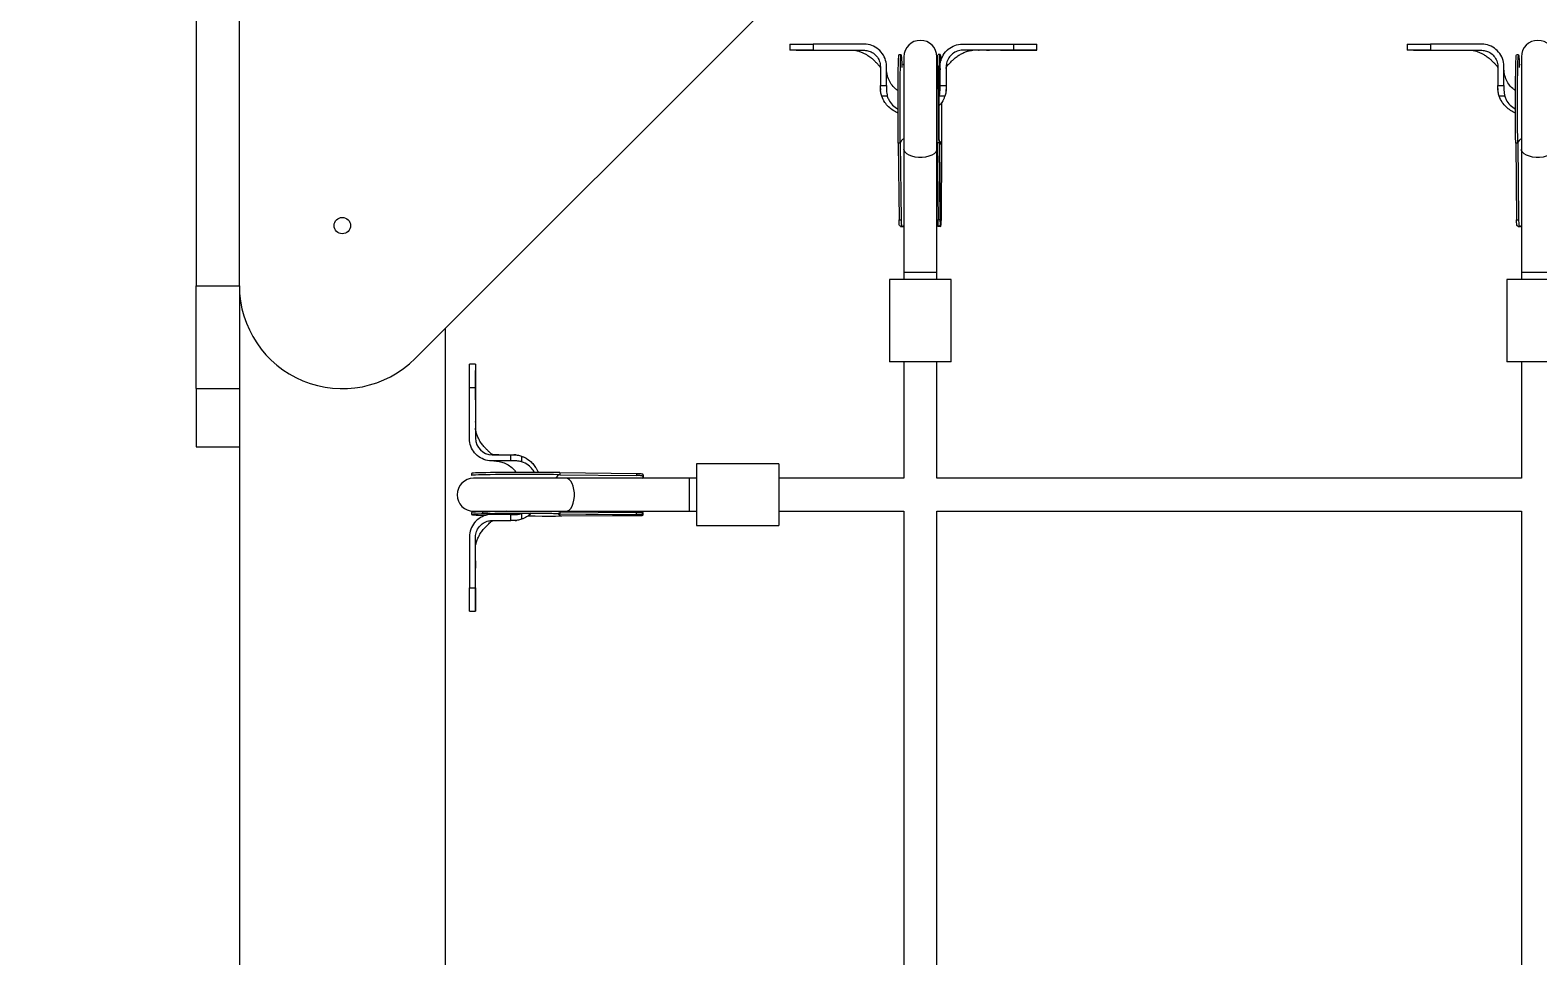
# Model space of a CAD drawing. Header units: millimetres. Extents: x -6879 to 7341, y -8047 to 7187.
# Drawn here: x -4537 to -3804, y -541 to -91 of the extents above; entities that cross this region are included whole.
import ezdxf

# ---------------------------------------------------------------- set-up
doc = ezdxf.new("R2010")
doc.units = ezdxf.units.MM
for name, color, linetype in [('DIKOM_ОБЪЕКТ', 7, 'Continuous'), ('DIKOM_РАЗМЕР_ЗОНА', 7, 'Continuous'), ('DIKOM_РАЗМЕР_ОБЪЕКТА', 7, 'Continuous')]:
    doc.layers.add(name, color=color, linetype=linetype)
doc.styles.add('style1', font='arial.ttf', dxfattribs={"width": 0.8})
doc.dimstyles.new('1-50', dxfattribs={"dimtxt": 300, "dimasz": 200, "dimexe": 100, "dimexo": 0, "dimgap": 100, "dimtad": 0, "dimdec": 0, "dimtxsty": 'style1', "dimcen": 0, "dimclrd": 7, "dimclre": 7, "dimadec": 1, "dimazin": 2, "dimtfac": 1, "dimtdec": 0, "dimtmove": 1, "dimatfit": 3, "dimfxl": 0, "dimlwd": 25, "dimlwe": 18, "dimarcsym": 0})

# ---------------------------------------------------------------- blocks, each defined once
blk = doc.blocks.new('*D20')
at = {"layer": 'Defpoints', "color": 0, "transparency": 16777216}
for p in [(-335.47, 4138.44), (-5198.79, -5966.88), (-1568.13, -5966.88)]:
    blk.add_point(p, dxfattribs=at)
at = {"layer": 'DIKOM_РАЗМЕР_ОБЪЕКТА', "color": 7, "lineweight": 18, "transparency": 16777216}
for p, q in [((-335.47, 4138.44), (-5298.79, 4138.44)), ((-1568.13, -5966.88), (-5298.79, -5966.88))]:
    blk.add_line(p, q, dxfattribs=at)
at = {"layer": 'DIKOM_РАЗМЕР_ОБЪЕКТА', "color": 7, "lineweight": 25, "transparency": 16777216}
for p, q in [((-5198.79, 3938.44), (-5198.79, -81.84)), ((-5198.79, -5766.88), (-5198.79, -1161.62))]:
    blk.add_line(p, q, dxfattribs=at)
at = {"layer": 'DIKOM_РАЗМЕР_ОБЪЕКТА', "color": 7, "transparency": 16777216}
for points in [[(-5232.12, 3938.44), (-5165.46, 3938.44), (-5198.79, 4138.44)], [(-5232.12, -5766.88), (-5165.46, -5766.88), (-5198.79, -5966.88)]]:
    blk.add_solid(points, dxfattribs=at)
at = {"layer": 'DIKOM_РАЗМЕР_ОБЪЕКТА', "color": 0, "transparency": 16777216, "insert": (-5198.79, -621.73), "char_height": 300, "attachment_point": 5, "rotation": 90, "style": 'style1'}
blk.add_mtext('10100', dxfattribs=at)
blk = doc.blocks.new('*D19')
at = {"layer": 'Defpoints', "color": 0, "transparency": 16777216}
for p in [(5624.04, 6094.27), (-4435.35, 2864.29), (5624.04, -2640.11)]:
    blk.add_point(p, dxfattribs=at)
at = {"layer": 'DIKOM_РАЗМЕР_ОБЪЕКТА', "color": 7, "lineweight": 18, "transparency": 16777216}
for p, q in [((-4435.35, 2864.29), (-4435.35, 6194.27)), ((5624.04, -2640.11), (5624.04, 6194.27))]:
    blk.add_line(p, q, dxfattribs=at)
at = {"layer": 'DIKOM_РАЗМЕР_ОБЪЕКТА', "color": 7, "lineweight": 25, "transparency": 16777216}
for p, q in [((-4235.35, 6094.27), (2113.67, 6094.27)), ((5424.04, 6094.27), (3193.46, 6094.27))]:
    blk.add_line(p, q, dxfattribs=at)
at = {"layer": 'DIKOM_РАЗМЕР_ОБЪЕКТА', "color": 7, "transparency": 16777216}
for points in [[(-4235.35, 6127.6), (-4235.35, 6060.94), (-4435.35, 6094.27)], [(5424.04, 6127.6), (5424.04, 6060.94), (5624.04, 6094.27)]]:
    blk.add_solid(points, dxfattribs=at)
at = {"layer": 'DIKOM_РАЗМЕР_ОБЪЕКТА', "color": 0, "transparency": 16777216, "insert": (2653.56, 6094.27), "char_height": 300, "attachment_point": 5, "style": 'style1'}
blk.add_mtext('10100', dxfattribs=at)
blk = doc.blocks.new('*D18')
at = {"layer": 'Defpoints', "color": 0, "transparency": 16777216}
for p in [(-342.29, 5666.7), (-6681.79, -8047.27), (-1651.48, -8047.27)]:
    blk.add_point(p, dxfattribs=at)
at = {"layer": 'DIKOM_РАЗМЕР_ЗОНА', "color": 7, "lineweight": 18, "transparency": 16777216}
for p, q in [((-342.29, 5666.7), (-6781.79, 5666.7)), ((-1651.48, -8047.27), (-6781.79, -8047.27))]:
    blk.add_line(p, q, dxfattribs=at)
at = {"layer": 'DIKOM_РАЗМЕР_ЗОНА', "color": 7, "lineweight": 25, "transparency": 16777216}
for p, q in [((-6681.79, 5466.7), (-6681.79, -340.84)), ((-6681.79, -7847.27), (-6681.79, -1420.62))]:
    blk.add_line(p, q, dxfattribs=at)
at = {"layer": 'DIKOM_РАЗМЕР_ЗОНА', "color": 7, "transparency": 16777216}
for points in [[(-6715.12, 5466.7), (-6648.46, 5466.7), (-6681.79, 5666.7)], [(-6715.12, -7847.27), (-6648.46, -7847.27), (-6681.79, -8047.27)]]:
    blk.add_solid(points, dxfattribs=at)
at = {"layer": 'DIKOM_РАЗМЕР_ЗОНА', "color": 0, "transparency": 16777216, "insert": (-6681.79, -880.73), "char_height": 300, "attachment_point": 5, "rotation": 90, "style": 'style1'}
blk.add_mtext('13700', dxfattribs=at)
blk = doc.blocks.new('*D17')
at = {"layer": 'Defpoints', "color": 0, "transparency": 16777216}
for p in [(-5935.35, 6990.27), (-5935.35, 998.27), (7340.79, -2830.86)]:
    blk.add_point(p, dxfattribs=at)
at = {"layer": 'DIKOM_РАЗМЕР_ЗОНА', "color": 7, "lineweight": 18, "transparency": 16777216}
for p, q in [((-5935.35, 998.27), (-5935.35, 7090.27)), ((7340.79, -2830.86), (7340.79, 7090.27))]:
    blk.add_line(p, q, dxfattribs=at)
at = {"layer": 'DIKOM_РАЗМЕР_ЗОНА', "color": 7, "lineweight": 25, "transparency": 16777216}
for p, q in [((-5735.35, 6990.27), (2016.67, 6990.27)), ((7140.79, 6990.27), (3096.46, 6990.27))]:
    blk.add_line(p, q, dxfattribs=at)
at = {"layer": 'DIKOM_РАЗМЕР_ЗОНА', "color": 7, "transparency": 16777216}
for points in [[(-5735.35, 7023.6), (-5735.35, 6956.94), (-5935.35, 6990.27)], [(7140.79, 7023.6), (7140.79, 6956.94), (7340.79, 6990.27)]]:
    blk.add_solid(points, dxfattribs=at)
at = {"layer": 'DIKOM_РАЗМЕР_ЗОНА', "color": 0, "transparency": 16777216, "insert": (2556.56, 6990.27), "char_height": 300, "attachment_point": 5, "style": 'style1'}
blk.add_mtext('13300', dxfattribs=at)

msp = doc.modelspace()

# ---------------------------------------------------------------- linework, layer by layer
at = {"layer": 'DIKOM_ОБЪЕКТ', "color": 7, "linetype": 'Continuous', "lineweight": 15}
for p, q in [((-4456.35, 143.47), (-4456.35, -215.11)), ((-4435.35, -215.11), (-4435.35, 143.47)), ((-4170.71, -71.18), (-4350, -250.46)), ((-4167.92, -97.58), (-4167.92, -100.58)), ((-4160.78, -100.58), (-4167.9, -100.58)), ((-4156.64, -97.58), (-4156.64, -100.58)), ((-4131.92, -97.58), (-4156.64, -97.58)), ((-4156.64, -100.58), (-4131.93, -100.58)), ((-4090.54, -99.79), (-4091.35, -100.54)), ((-4088.89, -98.83), (-4090.65, -99.87)), ((-4083.92, -97.58), (-4059.2, -97.58)), ((-4059.2, -100.58), (-4083.92, -100.58)), ((-4059.2, -97.58), (-4059.2, -100.58)), ((-4053.2, -100.58), (-4047.92, -100.58)), ((-4047.92, -100.58), (-4047.92, -97.58)), ((-3867.92, -97.58), (-3867.92, -100.58)), ((-3860.78, -100.58), (-3867.9, -100.58)), ((-3856.64, -97.58), (-3856.64, -100.58)), ((-3831.92, -97.58), (-3856.64, -97.58)), ((-3856.64, -100.58), (-3831.93, -100.58)), ((-4123.92, -108.58), (-4123.92, -109.58)), ((-4123.92, -109.58), (-4123.92, -117.72)), ((-4120.92, -109.58), (-4120.92, -108.58)), ((-4120.92, -117.72), (-4120.92, -109.58)), ((-4113.86, -102.75), (-4114.86, -102.76)), ((-4112.47, -103.76), (-4112.47, -148.72)), ((-4096.47, -148.72), (-4096.47, -103.76)), ((-4094.86, -102.68), (-4095.86, -102.68)), ((-4094.92, -109.58), (-4094.92, -108.58)), ((-4094.92, -117.72), (-4094.92, -109.58)), ((-4091.92, -108.58), (-4091.92, -109.58)), ((-4091.92, -109.58), (-4091.92, -117.72)), ((-3823.92, -108.58), (-3823.92, -109.58)), ((-3823.92, -109.58), (-3823.92, -117.72)), ((-3820.92, -109.58), (-3820.92, -108.58)), ((-3820.92, -117.72), (-3820.92, -109.58)), ((-3813.86, -102.75), (-3814.86, -102.76)), ((-3812.47, -103.76), (-3812.47, -148.72)), ((-4096.29, -115.25), (-4096.47, -115.58)), ((-4123.92, -117.72), (-4120.92, -117.72)), ((-4123.89, -119.21), (-4123.87, -119.93)), ((-4123.89, -119.23), (-4123.83, -119.92)), ((-4120.53, -122.93), (-4123.25, -122.93)), ((-4092.59, -122.93), (-4095.3, -122.93)), ((-4094.92, -117.72), (-4091.92, -117.72)), ((-4092.01, -120.35), (-4091.98, -119.65)), ((-3823.92, -117.72), (-3820.92, -117.72)), ((-3823.89, -119.21), (-3823.87, -119.93)), ((-3823.89, -119.23), (-3823.83, -119.92)), ((-3820.53, -122.93), (-3823.25, -122.93)), ((-4114.24, -145.71), (-4115.24, -145.72)), ((-4115.24, -145.72), (-4114.8, -182.98)), ((-4114.24, -145.71), (-4113.8, -182.98)), ((-4096.47, -144.1), (-4096.26, -144.21)), ((-4096.24, -145.57), (-4096.4, -144.91)), ((-4095.24, -145.64), (-4096.24, -145.64)), ((-4096.24, -145.64), (-4095.8, -182.91)), ((-4094.79, -183.95), (-4095.24, -145.56)), ((-4095.24, -145.56), (-4095.24, -145.64)), ((-4095.24, -145.64), (-4094.81, -182.9)), ((-3814.24, -145.71), (-3815.24, -145.72)), ((-3815.24, -145.72), (-3814.8, -182.98)), ((-3814.24, -145.71), (-3813.8, -182.98)), ((-4112.47, -148.72), (-4112.47, -208.59)), ((-4096.47, -208.59), (-4096.47, -148.72)), ((-4094.15, -146.61), (-4094.34, -183.29)), ((-3812.47, -148.72), (-3812.47, -208.59)), ((-4114.8, -182.98), (-4113.8, -182.98)), ((-4095.8, -182.91), (-4094.81, -182.9)), ((-3814.8, -182.98), (-3813.8, -182.98)), ((-4114.17, -186.08), (-4113.11, -186.08)), ((-4113.95, -186.25), (-4112.9, -186.24)), ((-4096.3, -186.01), (-4095.23, -186.01)), ((-4095.93, -186.18), (-4094.87, -186.17)), ((-3814.17, -186.08), (-3813.11, -186.08)), ((-3813.95, -186.25), (-3812.9, -186.24)), ((-4119.47, -212.04), (-4119.47, -252.04)), ((-4089.47, -212.04), (-4119.47, -212.04)), ((-4112.47, -208.59), (-4112.47, -212.04)), ((-4096.47, -208.59), (-4112.47, -208.59)), ((-4096.47, -212.04), (-4096.47, -208.59)), ((-4089.47, -252.04), (-4089.47, -212.04)), ((-3819.47, -212.04), (-3819.47, -252.04)), ((-3789.47, -212.04), (-3819.47, -212.04)), ((-3812.47, -208.59), (-3812.47, -212.04)), ((-3796.47, -208.59), (-3812.47, -208.59)), ((-4456.35, -265.11), (-4456.35, -215.11)), ((-4456.35, -215.11), (-4435.35, -215.11)), ((-4435.35, -215.11), (-4435.35, -1535.82)), ((-4335.35, -235.82), (-4335.35, -1535.82)), ((-4320.59, -253.25), (-4323.59, -253.25)), ((-4320.59, -259.06), (-4320.59, -256.33)), ((-4089.47, -252.04), (-4119.47, -252.04)), ((-4112.47, -252.04), (-4112.47, -308.7)), ((-4096.47, -308.7), (-4096.47, -252.04)), ((-3789.47, -252.04), (-3819.47, -252.04)), ((-3812.47, -252.04), (-3812.47, -308.7)), ((-4320.59, -265.76), (-4320.59, -259.13)), ((-4456.35, -265.11), (-4435.35, -265.11)), ((-4456.35, -265.11), (-4456.35, -293.39)), ((-4323.59, -289.25), (-4323.59, -264.53)), ((-4323.59, -264.53), (-4320.59, -264.53)), ((-4320.59, -264.36), (-4320.59, -263.97)), ((-4320.59, -264.53), (-4320.59, -289.25)), ((-4456.35, -293.39), (-4435.35, -293.39)), ((-4312.59, -297.25), (-4311.59, -297.25)), ((-4311.59, -300.25), (-4312.59, -300.25)), ((-4311.59, -297.25), (-4303.46, -297.25)), ((-4303.46, -300.25), (-4311.59, -300.25)), ((-4303.46, -300.25), (-4303.46, -297.25)), ((-4301.24, -297.3), (-4301.94, -297.28)), ((-4300.96, -297.31), (-4301.75, -297.3)), ((-4298.25, -297.92), (-4298.25, -300.64)), ((-4322.53, -306.31), (-4322.53, -307.31)), ((-4279.57, -305.94), (-4279.57, -306.93)), ((-4279.57, -305.94), (-4242.31, -306.37)), ((-4279.57, -306.93), (-4242.31, -307.37)), ((-4242.31, -307.37), (-4242.31, -306.37)), ((-4239.21, -308.07), (-4239.2, -307)), ((-4239.04, -308.27), (-4239.04, -307.22)), ((-4173.25, -301.7), (-4213.25, -301.7)), ((-4213.25, -301.7), (-4213.25, -316.7)), ((-4173.25, -301.7), (-4173.25, -316.7)), ((-4276.56, -308.7), (-4321.53, -308.7)), ((-4216.7, -308.7), (-4276.56, -308.7)), ((-4213.25, -308.7), (-4216.7, -308.7)), ((-4216.7, -324.7), (-4216.7, -308.7)), ((-4112.47, -308.7), (-4173.25, -308.7)), ((-3812.47, -308.7), (-4096.47, -308.7)), ((-4213.25, -316.7), (-4213.25, -331.7)), ((-4173.25, -316.7), (-4173.25, -331.7)), ((-4322.6, -325.31), (-4322.61, -326.31)), ((-4321.53, -324.7), (-4276.56, -324.7)), ((-4311.59, -326.25), (-4312.59, -326.25)), ((-4312.59, -329.25), (-4311.59, -329.25)), ((-4303.46, -326.25), (-4311.59, -326.25)), ((-4311.59, -329.25), (-4303.46, -329.25)), ((-4305.59, -324.7), (-4305.87, -324.85)), ((-4303.46, -329.25), (-4303.46, -326.25)), ((-4301.34, -329.17), (-4300.77, -329.16)), ((-4298.25, -325.87), (-4298.25, -328.59)), ((-4281.08, -324.92), (-4281.19, -324.7)), ((-4280.38, -324.77), (-4279.79, -324.93)), ((-4279.73, -325.93), (-4241.32, -326.38)), ((-4279.65, -325.93), (-4279.73, -325.93)), ((-4279.64, -324.93), (-4279.65, -325.93)), ((-4279.65, -325.93), (-4242.38, -326.37)), ((-4279.64, -324.93), (-4242.38, -325.37)), ((-4278.67, -327.02), (-4241.99, -326.83)), ((-4276.56, -324.7), (-4216.7, -324.7)), ((-4242.38, -326.37), (-4242.38, -325.37)), ((-4239.28, -325.94), (-4239.27, -324.88)), ((-4239.11, -326.3), (-4239.11, -325.25)), ((-4216.7, -324.7), (-4213.25, -324.7)), ((-4173.25, -324.7), (-4112.47, -324.7)), ((-4112.47, -324.7), (-4112.47, -608.7)), ((-4096.47, -608.7), (-4096.47, -324.7)), ((-4096.47, -324.7), (-3812.47, -324.7)), ((-3812.47, -324.7), (-3812.47, -608.7)), ((-4321.3, -330.52), (-4322.34, -332.28)), ((-4320.63, -329.82), (-4320.93, -330.15)), ((-4213.25, -331.7), (-4173.25, -331.7)), ((-4323.59, -337.25), (-4323.59, -361.97)), ((-4320.59, -361.97), (-4320.59, -337.25)), ((-4323.59, -361.97), (-4320.59, -361.97)), ((-4323.59, -373.25), (-4320.59, -373.25)), ((-4320.59, -366.66), (-4320.59, -369.77)), ((-4320.59, -366.89), (-4320.59, -369.13)), ((-4320.59, -373.25), (-4320.59, -367.97))]:
    msp.add_line(p, q, dxfattribs=at)
at = {"layer": 'DIKOM_ОБЪЕКТ', "color": 7, "linetype": 'Continuous', "lineweight": 15, "flags": 128}
for points in [[(-4115.24, -145.72), (-4115.27, -142.59), (-4115.3, -139.35), (-4115.32, -136.06), (-4115.33, -132.74), (-4115.34, -129.43), (-4115.34, -126.16), (-4115.33, -122.99), (-4115.32, -119.94), (-4115.3, -117.05), (-4115.28, -114.35), (-4115.24, -111.87), (-4115.2, -109.65), (-4115.16, -107.7), (-4115.11, -106.05), (-4115.06, -104.72), (-4115, -103.73), (-4114.94, -103.08), (-4114.88, -102.78), (-4114.86, -102.76)], [(-4114.24, -145.71), (-4114.27, -142.58), (-4114.3, -139.35), (-4114.32, -136.05), (-4114.33, -132.73), (-4114.34, -129.42), (-4114.34, -126.16), (-4114.34, -122.99), (-4114.32, -119.94), (-4114.3, -117.05), (-4114.28, -114.35), (-4114.24, -111.87), (-4114.2, -109.65), (-4114.16, -107.7), (-4114.11, -106.05), (-4114.06, -104.72), (-4114, -103.72), (-4113.94, -103.07), (-4113.88, -102.77), (-4113.82, -102.83), (-4113.75, -103.24), (-4113.69, -104.01), (-4113.62, -105.11), (-4113.56, -106.55), (-4113.5, -108.29), (-4113.48, -108.88)], [(-4096.24, -145.64), (-4096.27, -142.51), (-4096.3, -139.28), (-4096.32, -135.98), (-4096.34, -132.66), (-4096.34, -129.35), (-4096.34, -126.09), (-4096.34, -122.92), (-4096.33, -119.87), (-4096.31, -116.98), (-4096.28, -114.28), (-4096.25, -111.8), (-4096.21, -109.58), (-4096.16, -107.63), (-4096.12, -105.98), (-4096.06, -104.65), (-4096.01, -103.65), (-4095.95, -103), (-4095.88, -102.7), (-4095.86, -102.68)], [(-4095.24, -145.64), (-4095.27, -142.51), (-4095.3, -139.28), (-4095.32, -135.98), (-4095.34, -132.66), (-4095.34, -129.35), (-4095.35, -126.09), (-4095.34, -122.91), (-4095.33, -119.86), (-4095.31, -116.97), (-4095.28, -114.27), (-4095.25, -111.8), (-4095.21, -109.57), (-4095.16, -107.62), (-4095.12, -105.98), (-4095.06, -104.65), (-4095.01, -103.65), (-4094.95, -103), (-4094.88, -102.7), (-4094.82, -102.76), (-4094.76, -103.17), (-4094.69, -103.93), (-4094.63, -105.04), (-4094.59, -105.78)], [(-3815.24, -145.72), (-3815.27, -142.59), (-3815.3, -139.35), (-3815.32, -136.06), (-3815.33, -132.74), (-3815.34, -129.43), (-3815.34, -126.16), (-3815.34, -122.99), (-3815.32, -119.94), (-3815.3, -117.05), (-3815.27, -114.35), (-3815.24, -111.87), (-3815.2, -109.65), (-3815.16, -107.7), (-3815.11, -106.05), (-3815.06, -104.72), (-3815, -103.73), (-3814.94, -103.08), (-3814.88, -102.78), (-3814.86, -102.76)], [(-3814.24, -145.71), (-3814.27, -142.58), (-3814.3, -139.35), (-3814.32, -136.05), (-3814.33, -132.73), (-3814.34, -129.42), (-3814.34, -126.16), (-3814.34, -122.99), (-3814.32, -119.94), (-3814.3, -117.05), (-3814.28, -114.35), (-3814.24, -111.87), (-3814.2, -109.65), (-3814.16, -107.7), (-3814.11, -106.05), (-3814.06, -104.72), (-3814, -103.72), (-3813.94, -103.07), (-3813.88, -102.77), (-3813.82, -102.83), (-3813.75, -103.24), (-3813.69, -104.01), (-3813.62, -105.11), (-3813.56, -106.55), (-3813.5, -108.29), (-3813.48, -108.88)], [(-4094.2, -125.98), (-4094.19, -127.13), (-4094.17, -130.41), (-4094.15, -133.73), (-4094.14, -137.04), (-4094.14, -140.32), (-4094.14, -143.53), (-4094.15, -146.61)], [(-4096.4, -144.91), (-4096.41, -144.89), (-4096.47, -144.77)], [(-4096.47, -148.72), (-4096.58, -149.37), (-4097.04, -150.2), (-4097.85, -150.96), (-4098.97, -151.62), (-4100.35, -152.14), (-4101.92, -152.5), (-4103.61, -152.69), (-4105.34, -152.69), (-4107.03, -152.5), (-4108.6, -152.14), (-4109.97, -151.62), (-4111.09, -150.96), (-4111.9, -150.2), (-4112.37, -149.37), (-4112.47, -148.72)], [(-3796.47, -148.72), (-3796.58, -149.37), (-3797.04, -150.2), (-3797.85, -150.96), (-3798.97, -151.62), (-3800.35, -152.14), (-3801.92, -152.5), (-3803.61, -152.69), (-3805.34, -152.69), (-3807.03, -152.5), (-3808.6, -152.14), (-3809.97, -151.62), (-3811.09, -150.96), (-3811.9, -150.2), (-3812.37, -149.37), (-3812.47, -148.72)], [(-4279.57, -305.94), (-4282.7, -305.9), (-4285.93, -305.87), (-4289.23, -305.85), (-4292.55, -305.84), (-4295.86, -305.83), (-4299.12, -305.83), (-4302.3, -305.84), (-4305.35, -305.85), (-4308.24, -305.87), (-4310.94, -305.9), (-4313.41, -305.93), (-4315.64, -305.97), (-4317.58, -306.01), (-4319.23, -306.06), (-4320.56, -306.11), (-4321.56, -306.17), (-4322.21, -306.23), (-4322.51, -306.29), (-4322.53, -306.31)], [(-4279.57, -306.93), (-4282.7, -306.9), (-4285.94, -306.87), (-4289.23, -306.85), (-4292.55, -306.84), (-4295.86, -306.83), (-4299.13, -306.83), (-4302.3, -306.84), (-4305.35, -306.85), (-4308.24, -306.87), (-4310.94, -306.9), (-4313.42, -306.93), (-4315.64, -306.97), (-4317.59, -307.01), (-4319.24, -307.06), (-4320.57, -307.11), (-4321.56, -307.17), (-4322.21, -307.23), (-4322.51, -307.29), (-4322.53, -307.31)], [(-4276.56, -324.7), (-4275.92, -324.59), (-4275.09, -324.13), (-4274.32, -323.32), (-4273.67, -322.2), (-4273.14, -320.82), (-4272.78, -319.25), (-4272.6, -317.56), (-4272.6, -315.83), (-4272.78, -314.14), (-4273.14, -312.57), (-4273.67, -311.2), (-4274.32, -310.08), (-4275.09, -309.27), (-4275.92, -308.8), (-4276.56, -308.7)], [(-4279.64, -324.93), (-4282.77, -324.9), (-4286.01, -324.87), (-4289.3, -324.85), (-4292.62, -324.84), (-4295.93, -324.83), (-4299.2, -324.83), (-4302.37, -324.83), (-4305.42, -324.85), (-4308.31, -324.87), (-4311.01, -324.89), (-4313.49, -324.93), (-4315.71, -324.96), (-4317.66, -325.01), (-4319.31, -325.06), (-4320.64, -325.11), (-4321.63, -325.17), (-4322.28, -325.23), (-4322.58, -325.29), (-4322.6, -325.31)], [(-4279.65, -325.93), (-4282.78, -325.9), (-4286.01, -325.87), (-4289.31, -325.85), (-4292.63, -325.84), (-4295.94, -325.83), (-4299.2, -325.83), (-4302.37, -325.83), (-4305.42, -325.85), (-4308.31, -325.87), (-4311.01, -325.89), (-4313.49, -325.93), (-4315.71, -325.96), (-4317.66, -326.01), (-4319.31, -326.06), (-4320.64, -326.11), (-4321.64, -326.17), (-4322.29, -326.23), (-4322.59, -326.29), (-4322.53, -326.35), (-4322.12, -326.42), (-4321.35, -326.48), (-4320.25, -326.55), (-4318.82, -326.61), (-4317.07, -326.67), (-4315.84, -326.7)], [(-4295.19, -327), (-4294.88, -327.01), (-4291.56, -327.02), (-4288.24, -327.03), (-4284.96, -327.03), (-4281.76, -327.03), (-4278.67, -327.02)], [(-4280.52, -324.7), (-4280.39, -324.76), (-4280.38, -324.77)]]:
    msp.add_lwpolyline(points, dxfattribs=at)
at = {"layer": 'DIKOM_ОБЪЕКТ', "color": 7, "linetype": 'Continuous', "lineweight": 15}
msp.add_circle((-4385.35, -185.82), 4, dxfattribs=at)
for centre, radius, start, end in [((-4104.47, -103.76), 8, 0, 180), ((-3804.47, -103.76), 8, 0, 180), ((-4111.43, -146.28), 2.87, 111.37314, 168.62136), ((-4096.84, -147.05), 2.72, 9.19538, 56.88205), ((-3811.43, -146.28), 2.86, 111.35368, 168.62558), ((-4385.35, -215.11), 50, 180, 315), ((-4312.59, -289.25), 8, 180.00008, 269.99928), ((-4279.01, -309.74), 2.86, 101.36126, 158.61638), ((-4321.53, -316.7), 8, 90, 270), ((-4278.24, -324.35), 2.71, 213.48417, 260.87164)]:
    msp.add_arc(centre, radius, start, end, dxfattribs=at)
for points, knots in [([(-4167.9, -97.58), (-4167.86, -97.58), (-4167.77, -97.58), (-4166.93, -97.58), (-4165.58, -97.58), (-4163.71, -97.58), (-4161.53, -97.58), (-4159.15, -97.58), (-4157.48, -97.58), (-4156.64, -97.58)], [0, 0, 0, 0, 0.1440518, 0.2925321, 0.4453186, 0.5938092, 0.7465859, 0.8720085, 1, 1, 1, 1]), ([(-4156.64, -100.58), (-4156.72, -100.58), (-4157.13, -100.58), (-4158.85, -100.58), (-4161.26, -100.58), (-4163.8, -100.58), (-4165.64, -100.58), (-4166.97, -100.58), (-4167.78, -100.58), (-4167.86, -100.58), (-4167.9, -100.58)], [0, 0, 0, 0, 0.012382, 0.06189, 0.261131, 0.409638, 0.562456, 0.710967, 0.863781, 1, 1, 1, 1]), ([(-4164.81, -100.58), (-4163.9, -100.58), (-4160.77, -100.58), (-4157.63, -100.58), (-4155.41, -100.58)], [0, 0, 0, 0, 0.291644, 1, 1, 1, 1]), ([(-4157.29, -100.58), (-4156.36, -100.58), (-4154.4, -100.58), (-4151.9, -100.58), (-4150.6, -100.58)], [0, 0, 0, 0, 0.477543, 1, 1, 1, 1]), ([(-4137.35, -100.59), (-4137.28, -100.59), (-4137.15, -100.59), (-4137.02, -100.59), (-4136.95, -100.59)], [0, 0, 0, 0, 0.498323, 1, 1, 1, 1]), ([(-4136.89, -100.58), (-4136.58, -100.59), (-4135.98, -100.62), (-4134.45, -100.97), (-4132.89, -101.52), (-4131.39, -102.23), (-4130.15, -102.96), (-4129.03, -103.73), (-4128.08, -104.46), (-4127.03, -105.41), (-4125.97, -106.55), (-4125.06, -107.43), (-4124.41, -108.14), (-4124.1, -108.59), (-4124.02, -108.79), (-4124, -108.84), (-4123.99, -108.87), (-4123.98, -108.89), (-4123.97, -108.92), (-4123.94, -109.01), (-4123.94, -109.02), (-4123.93, -109.12), (-4123.92, -109.16), (-4123.92, -109.48), (-4123.92, -109.88), (-4123.92, -110.23)], [0, 0, 0, 0, 0.124106, 0.238095, 0.339915, 0.425644, 0.508325, 0.557908, 0.611278, 0.676137, 0.757217, 0.823991, 0.864583, 0.883784, 0.88718, 0.888516, 0.889678, 0.890776, 0.8919, 0.894482, 0.911792, 0.925079, 0.932809, 0.941956, 1, 1, 1, 1]), ([(-4131.93, -100.58), (-4131.84, -100.58), (-4131.38, -100.58), (-4130.17, -100.71), (-4128.24, -101.33), (-4126.13, -102.83), (-4124.56, -105.07), (-4123.97, -107.11), (-4123.93, -108.29), (-4123.92, -108.58)], [0, 0, 0, 0, 0.022106, 0.110637, 0.289027, 0.502899, 0.717718, 0.931833, 1, 1, 1, 1]), ([(-4120.92, -108.58), (-4120.92, -108.49), (-4120.92, -108.07), (-4121.04, -106.41), (-4121.84, -103.67), (-4124.03, -100.61), (-4127.12, -98.45), (-4129.92, -97.64), (-4131.53, -97.59), (-4131.92, -97.58)], [0, 0, 0, 0, 0.014809, 0.074108, 0.288786, 0.503468, 0.718036, 0.933097, 1, 1, 1, 1]), ([(-4094.92, -108.58), (-4094.92, -108.49), (-4094.91, -108.07), (-4094.8, -106.41), (-4093.99, -103.64), (-4091.78, -100.58), (-4088.68, -98.43), (-4085.89, -97.64), (-4084.29, -97.59), (-4083.92, -97.58)], [0, 0, 0, 0, 0.01481, 0.074108, 0.290045, 0.505973, 0.720941, 0.936015, 1, 1, 1, 1]), ([(-4091.92, -109.4), (-4091.92, -109.3), (-4091.92, -109.13), (-4091.9, -109.08), (-4091.9, -109.03), (-4091.88, -108.95), (-4091.87, -108.92), (-4091.86, -108.89), (-4091.84, -108.86), (-4091.82, -108.8), (-4091.73, -108.55), (-4091.19, -107.86), (-4090.28, -106.94), (-4089.09, -105.68), (-4088, -104.67), (-4087.12, -103.96), (-4086.2, -103.3), (-4085.1, -102.6), (-4083.68, -101.83), (-4081.93, -101.12), (-4080.11, -100.64), (-4079.41, -100.6), (-4079.05, -100.58)], [0, 0, 0, 0, 0.01819, 0.034395, 0.052853, 0.056714, 0.058315, 0.059782, 0.061262, 0.062947, 0.067435, 0.091968, 0.17106, 0.26864, 0.337567, 0.39637, 0.442781, 0.502181, 0.593496, 0.71096, 0.847914, 1, 1, 1, 1]), ([(-4083.92, -100.58), (-4084.14, -100.58), (-4085.26, -100.61), (-4087.25, -101.14), (-4089.53, -102.66), (-4091.16, -104.85), (-4091.85, -106.95), (-4091.9, -108.21), (-4091.92, -108.58)], [0, 0, 0, 0, 0.054117, 0.268331, 0.482536, 0.697286, 0.911982, 1, 1, 1, 1]), ([(-4090.8, -99.99), (-4090.85, -100.04), (-4090.96, -100.13), (-4091.08, -100.23), (-4091.14, -100.28)], [0, 0, 0, 0, 0.499812, 1, 1, 1, 1]), ([(-4076.26, -100.59), (-4076.21, -100.59), (-4076.11, -100.59), (-4076.01, -100.59), (-4075.96, -100.59)], [0, 0, 0, 0, 0.500002, 1, 1, 1, 1]), ([(-4072.37, -100.58), (-4072.38, -100.58), (-4072.45, -100.58), (-4072.05, -100.58), (-4071.5, -100.58), (-4070.99, -100.58), (-4070.9, -100.58)], [0, 0, 0, 0, 0.106448, 0.508263, 0.91013, 1, 1, 1, 1]), ([(-4065.52, -100.58), (-4064.21, -100.58), (-4061.7, -100.58), (-4059.74, -100.58), (-4058.81, -100.58)], [0, 0, 0, 0, 0.522529, 1, 1, 1, 1]), ([(-4060.79, -100.58), (-4059.49, -100.58), (-4057, -100.58), (-4054.67, -100.58), (-4053.55, -100.58)], [0, 0, 0, 0, 0.521835, 1, 1, 1, 1]), ([(-4059.2, -97.58), (-4059.12, -97.58), (-4058.74, -97.58), (-4057.16, -97.58), (-4054.85, -97.58), (-4052.33, -97.58), (-4050.43, -97.58), (-4049, -97.58), (-4048.18, -97.58), (-4047.83, -97.58), (-4047.93, -97.58), (-4047.93, -97.58)], [0, 0, 0, 0, 0.011402, 0.056975, 0.240212, 0.388697, 0.541494, 0.689979, 0.842776, 0.991264, 1, 1, 1, 1]), ([(-4047.94, -100.58), (-4047.93, -100.58), (-4047.84, -100.58), (-4048.2, -100.58), (-4049.05, -100.58), (-4050.49, -100.58), (-4052.42, -100.58), (-4055.2, -100.58), (-4057.69, -100.58), (-4059.2, -100.58)], [0, 0, 0, 0, 0.0122958, 0.1651444, 0.313683, 0.4665287, 0.615072, 0.7679154, 1, 1, 1, 1]), ([(-4056.19, -100.58), (-4055.58, -100.58), (-4054.36, -100.58), (-4053.58, -100.58), (-4053.2, -100.58)], [0, 0, 0, 0, 0.507942, 1, 1, 1, 1]), ([(-3867.9, -97.58), (-3867.86, -97.58), (-3867.77, -97.58), (-3866.93, -97.58), (-3865.58, -97.58), (-3863.71, -97.58), (-3861.53, -97.58), (-3859.15, -97.58), (-3857.48, -97.58), (-3856.64, -97.58)], [0, 0, 0, 0, 0.144051, 0.292531, 0.445317, 0.593796, 0.746587, 0.872009, 1, 1, 1, 1]), ([(-3856.64, -100.58), (-3856.72, -100.58), (-3857.13, -100.58), (-3858.85, -100.58), (-3861.26, -100.58), (-3863.8, -100.58), (-3865.64, -100.58), (-3866.97, -100.58), (-3867.78, -100.58), (-3867.86, -100.58), (-3867.9, -100.58)], [0, 0, 0, 0, 0.012382, 0.061909, 0.261131, 0.409637, 0.562455, 0.710965, 0.863783, 1, 1, 1, 1]), ([(-3864.81, -100.58), (-3863.9, -100.58), (-3860.77, -100.58), (-3857.63, -100.58), (-3855.41, -100.58)], [0, 0, 0, 0, 0.291679, 1, 1, 1, 1]), ([(-3857.29, -100.58), (-3856.36, -100.58), (-3854.4, -100.58), (-3851.9, -100.58), (-3850.6, -100.58)], [0, 0, 0, 0, 0.477568, 1, 1, 1, 1]), ([(-3837.35, -100.59), (-3837.28, -100.59), (-3837.15, -100.59), (-3837.02, -100.59), (-3836.95, -100.59)], [0, 0, 0, 0, 0.498436, 1, 1, 1, 1]), ([(-3836.89, -100.58), (-3836.58, -100.59), (-3835.97, -100.62), (-3834.44, -100.97), (-3832.89, -101.52), (-3831.39, -102.23), (-3830.15, -102.96), (-3829.03, -103.73), (-3828.08, -104.46), (-3827.03, -105.41), (-3825.97, -106.55), (-3825.06, -107.43), (-3824.41, -108.14), (-3824.09, -108.59), (-3824.02, -108.79), (-3824, -108.84), (-3823.99, -108.87), (-3823.98, -108.89), (-3823.97, -108.92), (-3823.94, -109.01), (-3823.94, -109.02), (-3823.93, -109.12), (-3823.92, -109.16), (-3823.91, -109.48), (-3823.92, -109.88), (-3823.92, -110.23)], [0, 0, 0, 0, 0.1241109, 0.2381004, 0.3399201, 0.4256482, 0.5083293, 0.5579004, 0.6112707, 0.6761398, 0.7572195, 0.8239929, 0.8645853, 0.8837863, 0.8871755, 0.888512, 0.88968, 0.8907724, 0.8919008, 0.8944828, 0.9117922, 0.925079, 0.9328091, 0.9419561, 1, 1, 1, 1]), ([(-3831.93, -100.58), (-3831.84, -100.58), (-3831.38, -100.58), (-3830.17, -100.71), (-3828.24, -101.33), (-3826.13, -102.83), (-3824.56, -105.07), (-3823.97, -107.11), (-3823.93, -108.29), (-3823.92, -108.58)], [0, 0, 0, 0, 0.022068, 0.110599, 0.289026, 0.502898, 0.717718, 0.931833, 1, 1, 1, 1]), ([(-3820.92, -108.58), (-3820.92, -108.49), (-3820.92, -108.07), (-3821.04, -106.41), (-3821.84, -103.67), (-3824.03, -100.61), (-3827.12, -98.45), (-3829.92, -97.64), (-3831.53, -97.59), (-3831.92, -97.58)], [0, 0, 0, 0, 0.014809, 0.07411, 0.288782, 0.503467, 0.71806, 0.933096, 1, 1, 1, 1]), ([(-4115.32, -120.17), (-4115.79, -119.85), (-4117.06, -119), (-4118.68, -117.03), (-4120.12, -114.4), (-4120.78, -111.9), (-4120.92, -110.24), (-4120.92, -109.63), (-4120.92, -109.56)], [0, 0, 0, 0, 0.134983, 0.367141, 0.602662, 0.852669, 0.983505, 1, 1, 1, 1]), ([(-4112.47, -107.75), (-4112.48, -107.74), (-4112.62, -107.59), (-4112.72, -107.52), (-4112.79, -107.57), (-4112.81, -107.59)], [0, 0, 0, 0, 0.023995, 0.648699, 1, 1, 1, 1]), ([(-4095.42, -144.83), (-4095.43, -143.75), (-4095.45, -141.64), (-4095.48, -138.37), (-4095.51, -135.17), (-4095.53, -132.05), (-4095.55, -129.08), (-4095.56, -125.41), (-4095.58, -121.29), (-4095.6, -117.11), (-4095.62, -113.83), (-4095.66, -111.39), (-4095.72, -109.69), (-4095.82, -108.67), (-4095.9, -108.13), (-4096.03, -108.1), (-4096.06, -108.1)], [0, 0, 0, 0, 0.070744, 0.139244, 0.205479, 0.269428, 0.331073, 0.390399, 0.501913, 0.604078, 0.696878, 0.780345, 0.854565, 0.919682, 0.975898, 1, 1, 1, 1]), ([(-4094.92, -109.51), (-4094.92, -109.6), (-4094.92, -109.78), (-4094.93, -110.1), (-4094.97, -110.79), (-4095.02, -111.56), (-4095.2, -112.15), (-4095.25, -112.3)], [0, 0, 0, 0, 0.102279, 0.189612, 0.350707, 0.838096, 1, 1, 1, 1]), ([(-3815.32, -120.17), (-3815.79, -119.85), (-3817.06, -119), (-3818.68, -117.03), (-3820.12, -114.4), (-3820.78, -111.9), (-3820.92, -110.24), (-3820.92, -109.63), (-3820.92, -109.56)], [0, 0, 0, 0, 0.13498, 0.367159, 0.602677, 0.852668, 0.983506, 1, 1, 1, 1]), ([(-3812.47, -107.75), (-3812.48, -107.74), (-3812.62, -107.59), (-3812.72, -107.52), (-3812.79, -107.57), (-3812.81, -107.59)], [0, 0, 0, 0, 0.023994, 0.648708, 1, 1, 1, 1]), ([(-4123.92, -118.8), (-4123.92, -118.7), (-4123.92, -118.34), (-4123.92, -117.98), (-4123.92, -117.72)], [0, 0, 0, 0, 0.25633, 1, 1, 1, 1]), ([(-4123.25, -122.93), (-4123.45, -122.27), (-4123.84, -120.93), (-4123.89, -119.52), (-4123.92, -118.8)], [0, 0, 0, 0, 0.491615, 1, 1, 1, 1]), ([(-4115.34, -131.14), (-4115.34, -131.14), (-4116.18, -130.83), (-4117.77, -129.85), (-4119.96, -128.14), (-4121.96, -125.84), (-4122.8, -123.95), (-4123.25, -122.93)], [0, 0, 0, 0, 0.000734, 0.227688, 0.470647, 0.713415, 1, 1, 1, 1]), ([(-4120.92, -117.72), (-4120.92, -117.8), (-4120.92, -118.23), (-4120.91, -118.99), (-4120.95, -120.66), (-4120.71, -121.96), (-4120.53, -122.93)], [0, 0, 0, 0, 0.048445, 0.242263, 0.436066, 1, 1, 1, 1]), ([(-4120.53, -122.93), (-4120.32, -123.5), (-4119.75, -125.08), (-4118.06, -127.37), (-4116.25, -128.57), (-4115.34, -129.18)], [0, 0, 0, 0, 0.222975, 0.608919, 1, 1, 1, 1]), ([(-4092.59, -122.93), (-4092.76, -123.36), (-4093.42, -125.04), (-4094.47, -126.68), (-4095.51, -127.63), (-4095.55, -127.67)], [0, 0, 0, 0, 0.25011, 0.969424, 1, 1, 1, 1]), ([(-4095.3, -122.93), (-4095.28, -122.84), (-4095.16, -122.44), (-4094.94, -121.39), (-4094.91, -119.71), (-4094.92, -118.38), (-4094.92, -117.72)], [0, 0, 0, 0, 0.048359, 0.242138, 0.618943, 1, 1, 1, 1]), ([(-4091.92, -118.8), (-4091.94, -119.49), (-4091.99, -120.9), (-4092.38, -122.24), (-4092.59, -122.93)], [0, 0, 0, 0, 0.492158, 1, 1, 1, 1]), ([(-4091.92, -117.72), (-4091.92, -117.81), (-4091.92, -118.17), (-4091.92, -118.53), (-4091.92, -118.8)], [0, 0, 0, 0, 0.256317, 1, 1, 1, 1]), ([(-3823.92, -118.8), (-3823.92, -118.7), (-3823.92, -118.34), (-3823.92, -117.98), (-3823.92, -117.72)], [0, 0, 0, 0, 0.25633, 1, 1, 1, 1]), ([(-3823.25, -122.93), (-3823.45, -122.27), (-3823.84, -120.93), (-3823.89, -119.52), (-3823.92, -118.8)], [0, 0, 0, 0, 0.491615, 1, 1, 1, 1]), ([(-3815.34, -131.14), (-3815.34, -131.14), (-3816.18, -130.84), (-3817.77, -129.85), (-3819.96, -128.14), (-3821.96, -125.84), (-3822.8, -123.95), (-3823.25, -122.93)], [0, 0, 0, 0, 0.0007716, 0.2276869, 0.4706732, 0.7134381, 1, 1, 1, 1]), ([(-3820.92, -117.72), (-3820.92, -117.8), (-3820.92, -118.23), (-3820.91, -118.99), (-3820.95, -120.66), (-3820.71, -121.96), (-3820.53, -122.93)], [0, 0, 0, 0, 0.048445, 0.242263, 0.436066, 1, 1, 1, 1]), ([(-3820.53, -122.93), (-3820.32, -123.5), (-3819.75, -125.08), (-3818.06, -127.37), (-3816.25, -128.57), (-3815.34, -129.18)], [0, 0, 0, 0, 0.222978, 0.60896, 1, 1, 1, 1]), ([(-4114.17, -186.03), (-4114.29, -186.03), (-4114.57, -186.03), (-4114.72, -185.45), (-4114.78, -184.44), (-4114.8, -183.47), (-4114.8, -182.98)], [0, 0, 0, 0, 0.189921, 0.454973, 0.723242, 1, 1, 1, 1]), ([(-4113.8, -182.98), (-4113.79, -183.48), (-4113.78, -184.47), (-4113.72, -185.53), (-4113.46, -186.07), (-4113.05, -186.14), (-4112.62, -185.92), (-4112.46, -185.84)], [0, 0, 0, 0, 0.224292, 0.448658, 0.670005, 0.880397, 1, 1, 1, 1]), ([(-4096.3, -185.95), (-4096.19, -185.96), (-4095.91, -185.97), (-4095.8, -185.42), (-4095.78, -184.42), (-4095.8, -183.43), (-4095.8, -182.91)], [0, 0, 0, 0, 0.180752, 0.441759, 0.705648, 1, 1, 1, 1]), ([(-4094.81, -182.9), (-4094.8, -183.4), (-4094.78, -184.4), (-4094.79, -185.44), (-4094.9, -185.98), (-4095.15, -185.96), (-4095.23, -185.95)], [0, 0, 0, 0, 0.282215, 0.564503, 0.84369, 1, 1, 1, 1]), ([(-3814.17, -186.03), (-3814.29, -186.03), (-3814.57, -186.03), (-3814.72, -185.45), (-3814.79, -184.44), (-3814.8, -183.47), (-3814.8, -182.98)], [0, 0, 0, 0, 0.189939, 0.454986, 0.723249, 1, 1, 1, 1]), ([(-3813.8, -182.98), (-3813.8, -183.48), (-3813.78, -184.47), (-3813.72, -185.53), (-3813.46, -186.07), (-3813.05, -186.14), (-3812.62, -185.92), (-3812.46, -185.84)], [0, 0, 0, 0, 0.224289, 0.448655, 0.669989, 0.880398, 1, 1, 1, 1]), ([(-4114.2, -186.02), (-4114.18, -186.09), (-4114.11, -186.33), (-4113.89, -186.29), (-4113.63, -186.11), (-4113.58, -186.08)], [0, 0, 0, 0, 0.252881, 0.872737, 1, 1, 1, 1]), ([(-4112.47, -186.06), (-4112.57, -186.12), (-4112.77, -186.25), (-4112.85, -186.21), (-4112.9, -186.18)], [0, 0, 0, 0, 0.485353, 1, 1, 1, 1]), ([(-4095.93, -186.12), (-4096.01, -186.14), (-4096.13, -186.17), (-4096.37, -186.03), (-4096.46, -185.98)], [0, 0, 0, 0, 0.634334, 1, 1, 1, 1]), ([(-4095.26, -186.01), (-4095.18, -186.06), (-4094.85, -186.26), (-4094.57, -186.14), (-4094.39, -185.58), (-4094.35, -184.59), (-4094.34, -183.71), (-4094.34, -183.29)], [0, 0, 0, 0, 0.081578, 0.324232, 0.554224, 0.789114, 1, 1, 1, 1]), ([(-3813.95, -186.19), (-3813.89, -186.21), (-3813.8, -186.24), (-3813.63, -186.11), (-3813.58, -186.08)], [0, 0, 0, 0, 0.73809, 1, 1, 1, 1]), ([(-3812.47, -186.06), (-3812.57, -186.12), (-3812.77, -186.25), (-3812.85, -186.21), (-3812.9, -186.18)], [0, 0, 0, 0, 0.485353, 1, 1, 1, 1]), ([(-4323.59, -264.53), (-4323.59, -264.46), (-4323.59, -264.08), (-4323.59, -262.5), (-4323.59, -260.18), (-4323.59, -257.66), (-4323.59, -255.77), (-4323.59, -254.33), (-4323.59, -253.51), (-4323.59, -253.17), (-4323.59, -253.26), (-4323.59, -253.27)], [0, 0, 0, 0, 0.0113925, 0.0569735, 0.240205, 0.3886947, 0.5414899, 0.689979, 0.8427746, 0.9912636, 1, 1, 1, 1]), ([(-4320.59, -253.27), (-4320.59, -253.27), (-4320.59, -253.17), (-4320.59, -253.53), (-4320.59, -254.38), (-4320.59, -255.82), (-4320.59, -257.76), (-4320.59, -260.53), (-4320.59, -263.03), (-4320.59, -264.53)], [0, 0, 0, 0, 0.012296, 0.165144, 0.313684, 0.46653, 0.615071, 0.767918, 1, 1, 1, 1]), ([(-4320.59, -270.57), (-4320.59, -269.27), (-4320.59, -266.77), (-4320.59, -264.81), (-4320.59, -263.88)], [0, 0, 0, 0, 0.522449, 1, 1, 1, 1]), ([(-4320.59, -274.03), (-4320.59, -274.08), (-4320.59, -274.63), (-4320.59, -275.61), (-4320.59, -276.8), (-4320.59, -277.52), (-4320.59, -277.83), (-4320.59, -277.74), (-4320.59, -277.74)], [0, 0, 0, 0, 0.022174, 0.263631, 0.50509, 0.746541, 0.987998, 1, 1, 1, 1]), ([(-4309.28, -297.25), (-4309.24, -297.25), (-4309.17, -297.25), (-4309.35, -297.25), (-4310.01, -297.25), (-4310.74, -297.25), (-4311.29, -297.25), (-4311.79, -297.25), (-4312.06, -297.25), (-4312.13, -297.23), (-4312.17, -297.23), (-4312.24, -297.21), (-4312.27, -297.2), (-4312.3, -297.19), (-4312.33, -297.17), (-4312.39, -297.15), (-4312.64, -297.05), (-4313.14, -296.65), (-4313.87, -296.01), (-4314.71, -295.09), (-4315.74, -294.16), (-4316.6, -293.22), (-4317.26, -292.39), (-4317.88, -291.52), (-4318.57, -290.43), (-4319.35, -288.99), (-4320.06, -287.23), (-4320.53, -285.38), (-4320.57, -284.66), (-4320.59, -284.28)], [0, 0, 0, 0, 0.038804, 0.073968, 0.124841, 0.172223, 0.205993, 0.227863, 0.241702, 0.25434, 0.268541, 0.271441, 0.272638, 0.273733, 0.274877, 0.276186, 0.279639, 0.298265, 0.337811, 0.388351, 0.446674, 0.494113, 0.533652, 0.567929, 0.614049, 0.68494, 0.776097, 0.882281, 1, 1, 1, 1]), ([(-4320.58, -281.41), (-4320.58, -281.36), (-4320.58, -281.26), (-4320.58, -281.16), (-4320.58, -281.12)], [0, 0, 0, 0, 0.4996031, 1, 1, 1, 1]), ([(-4312.59, -300.25), (-4312.68, -300.25), (-4313.1, -300.25), (-4314.76, -300.13), (-4317.51, -299.33), (-4320.56, -297.14), (-4322.72, -294.06), (-4323.53, -291.25), (-4323.58, -289.64), (-4323.59, -289.25)], [0, 0, 0, 0, 0.014799, 0.074105, 0.288776, 0.503468, 0.718045, 0.933087, 1, 1, 1, 1]), ([(-4311.64, -300.25), (-4311.22, -300.26), (-4310.37, -300.28), (-4309.11, -300.47), (-4307.91, -300.77), (-4306.21, -301.36), (-4304.14, -302.49), (-4302.18, -304.11), (-4301.32, -305.37), (-4301.01, -305.84)], [0, 0, 0, 0, 0.102215, 0.203879, 0.30311, 0.399754, 0.634754, 0.866421, 1, 1, 1, 1]), ([(-4303.46, -297.25), (-4303.36, -297.25), (-4303, -297.25), (-4302.64, -297.25), (-4302.38, -297.25)], [0, 0, 0, 0, 0.256579, 1, 1, 1, 1]), ([(-4298.25, -300.64), (-4298.33, -300.61), (-4298.73, -300.5), (-4299.47, -300.35), (-4300.32, -300.26), (-4301.5, -300.25), (-4302.49, -300.25), (-4303.31, -300.25), (-4303.46, -300.25)], [0, 0, 0, 0, 0.048333, 0.242012, 0.435638, 0.532399, 0.919396, 1, 1, 1, 1]), ([(-4302.37, -297.25), (-4301.68, -297.28), (-4300.27, -297.32), (-4298.93, -297.72), (-4298.25, -297.92)], [0, 0, 0, 0, 0.492158, 1, 1, 1, 1]), ([(-4298.25, -297.92), (-4297.81, -298.09), (-4296.12, -298.75), (-4293.97, -300.28), (-4292.04, -302.41), (-4290.84, -304.13), (-4290.3, -305.34), (-4290.08, -305.85)], [0, 0, 0, 0, 0.120595, 0.467453, 0.66279, 0.858218, 1, 1, 1, 1]), ([(-4292.01, -305.84), (-4292.22, -305.46), (-4292.84, -304.36), (-4294.51, -302.56), (-4296.49, -301.23), (-4297.91, -300.75), (-4298.25, -300.64)], [0, 0, 0, 0, 0.155589, 0.454799, 0.87259, 1, 1, 1, 1]), ([(-4242.31, -306.37), (-4241.81, -306.38), (-4240.81, -306.39), (-4239.77, -306.46), (-4239.23, -306.62), (-4239.25, -306.9), (-4239.26, -307)], [0, 0, 0, 0, 0.282223, 0.564502, 0.843712, 1, 1, 1, 1]), ([(-4239.47, -308.76), (-4239.38, -308.58), (-4239.14, -308.11), (-4239.22, -307.7), (-4239.78, -307.46), (-4240.8, -307.39), (-4241.79, -307.38), (-4242.31, -307.37)], [0, 0, 0, 0, 0.1310662, 0.3543967, 0.5600721, 0.7680166, 1, 1, 1, 1]), ([(-4239.2, -307.57), (-4239.15, -307.49), (-4239.03, -307.32), (-4239.07, -307.25), (-4239.1, -307.22)], [0, 0, 0, 0, 0.489714, 1, 1, 1, 1]), ([(-4239.1, -308.27), (-4239.08, -308.34), (-4239.05, -308.44), (-4239.17, -308.64), (-4239.21, -308.7)], [0, 0, 0, 0, 0.70197, 1, 1, 1, 1]), ([(-4312.59, -326.25), (-4312.68, -326.25), (-4313.1, -326.26), (-4314.76, -326.38), (-4317.53, -327.18), (-4320.59, -329.4), (-4322.74, -332.49), (-4323.53, -335.29), (-4323.58, -336.89), (-4323.59, -337.25)], [0, 0, 0, 0, 0.014799, 0.07411, 0.290025, 0.505958, 0.720948, 0.936012, 1, 1, 1, 1]), ([(-4320.59, -342.12), (-4320.57, -341.76), (-4320.53, -341.06), (-4320.05, -339.24), (-4319.34, -337.49), (-4318.57, -336.07), (-4317.87, -334.97), (-4317.21, -334.05), (-4316.49, -333.17), (-4315.64, -332.22), (-4314.6, -331.32), (-4313.83, -330.44), (-4313.14, -329.85), (-4312.62, -329.44), (-4312.38, -329.35), (-4312.31, -329.33), (-4312.28, -329.31), (-4312.25, -329.3), (-4312.22, -329.29), (-4312.12, -329.27), (-4312.07, -329.27), (-4312.01, -329.25), (-4311.71, -329.25), (-4311.6, -329.25), (-4311.56, -329.25)], [0, 0, 0, 0, 0.150024, 0.285116, 0.400985, 0.49106, 0.549655, 0.595438, 0.653442, 0.721444, 0.78823, 0.844908, 0.895824, 0.920033, 0.924451, 0.926123, 0.927571, 0.929029, 0.9306, 0.934412, 0.957287, 0.976122, 0.990799, 1, 1, 1, 1]), ([(-4320.59, -337.25), (-4320.59, -337.03), (-4320.56, -335.91), (-4320.03, -333.92), (-4318.51, -331.64), (-4316.33, -330.01), (-4314.22, -329.32), (-4312.96, -329.27), (-4312.59, -329.25)], [0, 0, 0, 0, 0.0541271, 0.2683338, 0.4825432, 0.6973003, 0.912, 1, 1, 1, 1]), ([(-4317.43, -325.28), (-4317.41, -325.32), (-4317.31, -325.46), (-4316.72, -325.6), (-4315.51, -325.71), (-4313.9, -325.74), (-4312.18, -325.74), (-4310.4, -325.72), (-4308.55, -325.7), (-4306.2, -325.68), (-4303.27, -325.67), (-4299.74, -325.66), (-4295.98, -325.66), (-4292.16, -325.66), (-4288.4, -325.68), (-4284.41, -325.71), (-4281.81, -325.74), (-4280.46, -325.75)], [0, 0, 0, 0, 0.0308, 0.105482, 0.17611, 0.242226, 0.303475, 0.343126, 0.391126, 0.448866, 0.516357, 0.593583, 0.680551, 0.752201, 0.829322, 0.91192, 1, 1, 1, 1]), ([(-4308.71, -325.87), (-4308.91, -325.94), (-4309.55, -326.14), (-4310.44, -326.21), (-4311.21, -326.25), (-4311.51, -326.25), (-4311.61, -326.25)], [0, 0, 0, 0, 0.213008, 0.682004, 0.897058, 1, 1, 1, 1]), ([(-4303.46, -326.25), (-4303.37, -326.25), (-4302.95, -326.25), (-4301.86, -326.24), (-4300.19, -326.31), (-4298.9, -326.02), (-4298.25, -325.87)], [0, 0, 0, 0, 0.04843, 0.241942, 0.617176, 1, 1, 1, 1]), ([(-4302.38, -329.25), (-4302.47, -329.25), (-4302.83, -329.25), (-4303.19, -329.25), (-4303.46, -329.25)], [0, 0, 0, 0, 0.256261, 1, 1, 1, 1]), ([(-4298.25, -328.59), (-4298.91, -328.78), (-4300.25, -329.18), (-4301.66, -329.23), (-4302.38, -329.25)], [0, 0, 0, 0, 0.491586, 1, 1, 1, 1]), ([(-4293.59, -325.66), (-4294.13, -326.15), (-4295.33, -327.24), (-4296.98, -328.12), (-4298.03, -328.51), (-4298.25, -328.59)], [0, 0, 0, 0, 0.39184, 0.875442, 1, 1, 1, 1]), ([(-4242.38, -325.37), (-4241.88, -325.38), (-4240.88, -325.39), (-4239.85, -325.37), (-4239.3, -325.25), (-4239.32, -324.98), (-4239.33, -324.88)], [0, 0, 0, 0, 0.281504, 0.563036, 0.840805, 1, 1, 1, 1]), ([(-4239.33, -325.94), (-4239.33, -326.04), (-4239.33, -326.29), (-4239.91, -326.38), (-4240.93, -326.39), (-4241.89, -326.38), (-4242.38, -326.37)], [0, 0, 0, 0, 0.189923, 0.454973, 0.723243, 1, 1, 1, 1]), ([(-4241.99, -326.83), (-4241.51, -326.83), (-4240.54, -326.82), (-4239.55, -326.77), (-4239.09, -326.54), (-4239.07, -326.22), (-4239.25, -325.93), (-4239.28, -325.88)], [0, 0, 0, 0, 0.241936, 0.483943, 0.723269, 0.952869, 1, 1, 1, 1]), ([(-4320.89, -330.03), (-4320.94, -330.09), (-4321.04, -330.21), (-4321.13, -330.32), (-4321.18, -330.37)], [0, 0, 0, 0, 0.500191, 1, 1, 1, 1]), ([(-4320.58, -342.44), (-4320.58, -342.36), (-4320.58, -342.21), (-4320.58, -342.04), (-4320.58, -341.95)], [0, 0, 0, 0, 0.498082, 1, 1, 1, 1]), ([(-4320.59, -348.8), (-4320.59, -348.79), (-4320.59, -348.72), (-4320.59, -349.1), (-4320.59, -349.93), (-4320.59, -351.11), (-4320.59, -352.03), (-4320.59, -352.45)], [0, 0, 0, 0, 0.064251, 0.306797, 0.549345, 0.791892, 1, 1, 1, 1]), ([(-4320.59, -362.36), (-4320.59, -361.43), (-4320.59, -359.47), (-4320.59, -356.96), (-4320.59, -355.65)], [0, 0, 0, 0, 0.477467, 1, 1, 1, 1]), ([(-4323.59, -373.24), (-4323.59, -373.19), (-4323.59, -373.1), (-4323.59, -372.26), (-4323.59, -370.92), (-4323.59, -369.05), (-4323.59, -366.86), (-4323.59, -364.48), (-4323.59, -362.81), (-4323.59, -361.97)], [0, 0, 0, 0, 0.144052, 0.292534, 0.445322, 0.593804, 0.746593, 0.872017, 1, 1, 1, 1]), ([(-4320.59, -367.62), (-4320.59, -366.5), (-4320.59, -364.17), (-4320.59, -361.68), (-4320.59, -360.38)], [0, 0, 0, 0, 0.478156, 1, 1, 1, 1]), ([(-4320.59, -361.97), (-4320.59, -362.05), (-4320.59, -362.47), (-4320.59, -364.18), (-4320.59, -366.6), (-4320.59, -369.13), (-4320.59, -370.97), (-4320.59, -372.31), (-4320.59, -373.12), (-4320.59, -373.2), (-4320.59, -373.23)], [0, 0, 0, 0, 0.012375, 0.061892, 0.261124, 0.409635, 0.562453, 0.710964, 0.863782, 1, 1, 1, 1]), ([(-4320.59, -367.97), (-4320.59, -367.59), (-4320.59, -366.81), (-4320.59, -365.6), (-4320.59, -364.98)], [0, 0, 0, 0, 0.4920545, 1, 1, 1, 1])]:
    msp.add_open_spline(points, degree=3, knots=knots, dxfattribs=at)

# ---------------------------------------------------------------- dimensions: what is measured, and where the dimension line sits
at = {"layer": 'DIKOM_РАЗМЕР_ЗОНА'}
dim = msp.add_linear_dim(base=(-5935.35, 6990.27), p1=(7340.79, -2830.86), p2=(-5935.35, 998.27), text='13300', dimstyle='1-50', override={"dimscale": 1, "dimtix": 0, "dimtofl": 1, "dimtmove": 1, "dimatfit": 3}, dxfattribs=at)
dim.commit()
dim.dimension.update_dxf_attribs({"geometry": '*D17', "text_midpoint": (2556.56, 6990.27), "dimtype": 160})
dim = msp.add_linear_dim(base=(-6681.79, -8047.27), p1=(-342.29, 5666.7), p2=(-1651.48, -8047.27), angle=270, text='13700', dimstyle='1-50', override={"dimscale": 1, "dimtix": 0, "dimtofl": 1, "dimtmove": 1, "dimatfit": 3}, dxfattribs=at)
dim.commit()
dim.dimension.update_dxf_attribs({"geometry": '*D18', "text_midpoint": (-6681.79, -880.73), "dimtype": 160})
at = {"layer": 'DIKOM_РАЗМЕР_ОБЪЕКТА'}
dim = msp.add_linear_dim(base=(5624.04, 6094.27), p1=(-4435.35, 2864.29), p2=(5624.04, -2640.11), text='10100', dimstyle='1-50', override={"dimscale": 1, "dimtix": 0, "dimtofl": 1, "dimtmove": 1, "dimatfit": 3}, dxfattribs=at)
dim.commit()
dim.dimension.update_dxf_attribs({"geometry": '*D19', "text_midpoint": (2653.56, 6094.27), "dimtype": 160})
dim = msp.add_linear_dim(base=(-5198.79, -5966.88), p1=(-335.47, 4138.44), p2=(-1568.13, -5966.88), angle=270, text='10100', dimstyle='1-50', override={"dimscale": 1, "dimtix": 0, "dimtofl": 1, "dimtmove": 1, "dimatfit": 3}, dxfattribs=at)
dim.commit()
dim.dimension.update_dxf_attribs({"geometry": '*D20', "text_midpoint": (-5198.79, -621.73), "dimtype": 160})

doc.saveas('drawing.dxf')
